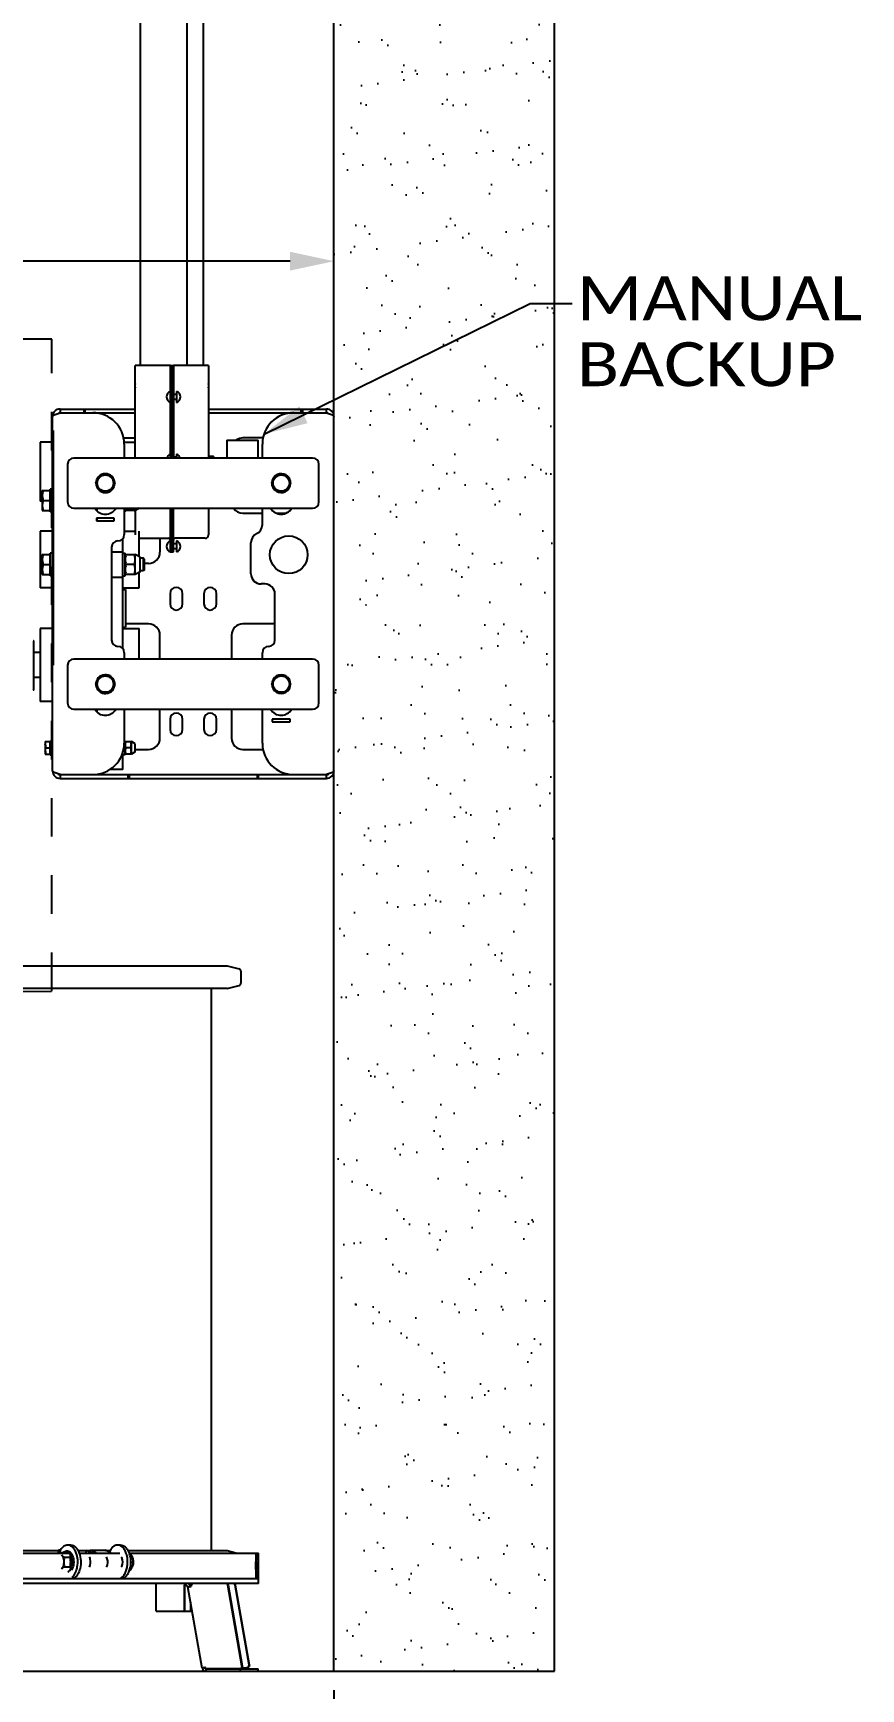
# Model space of a CAD drawing. Header units: millimetres. Extents: x 11802 to 19889, y -472 to 9054.
# Drawn here: x 15953 to 16612, y 6226 to 7544 of the extents above; entities that cross this region are included whole.
import ezdxf
from ezdxf.enums import TextEntityAlignment as Align

# ---------------------------------------------------------------- set-up
doc = ezdxf.new("R2010")
doc.units = ezdxf.units.MM
doc.header["$LTSCALE"] = 307.34
doc.header["$PDMODE"] = 3
doc.header["$PDSIZE"] = 8
doc.linetypes.add('DASHED', pattern=[0.2, 0.1, -0.1])
doc.layers.get('0').update_dxf_attribs({"linetype": 'CONTINUOUS'})
doc.layers.get('Defpoints').update_dxf_attribs({"linetype": 'CONTINUOUS'})
doc.styles.get("Standard").update_dxf_attribs({"font": 'calibri.ttf'})
doc.dimstyles.new('DIMSTYLE_2', dxfattribs={"dimtxt": 35, "dimasz": 35, "dimexe": 1.5, "dimexo": 1, "dimgap": 0.875, "dimtad": 1, "dimdec": 0, "dimdsep": 46, "dimtxsty": 'Standard', "dimblk": '_FILLED', "dimblk1": '_FILLED', "dimblk2": '_FILLED', "dimcen": 0.09, "dimazin": 2, "dimtp": 0.01, "dimtm": 0.01, "dimtfac": 1, "dimtdec": 0, "dimtofl": 0, "dimtmove": 0, "dimatfit": 3, "dimldrblk": '_FILLED', "dimfxl": 1, "dimtolj": 1, "dimarcsym": 0})
doc.dimstyles.get("Standard").update_dxf_attribs({"dimtxt": 35, "dimasz": 35, "dimexe": 1.5, "dimexo": 1, "dimtad": 1, "dimdsep": 46, "dimtxsty": 'Standard', "dimblk": '_FILLED', "dimblk1": '_FILLED', "dimblk2": '_FILLED', "dimcen": 0.09, "dimazin": 2, "dimtol": 1, "dimtp": 0.01, "dimtm": 0.01, "dimtfac": 1, "dimtofl": 0, "dimtmove": 0, "dimatfit": 3, "dimldrblk": '_FILLED', "dimfxl": 1, "dimtolj": 1, "dimarcsym": 0})

# ---------------------------------------------------------------- blocks, each defined once
blk = doc.blocks.new('_FILLED')
at = {"color": 0, "linetype": 'ByBlock'}
blk.add_solid([(0, 0), (-1, 0.214), (-1, -0.214)], dxfattribs=at)
blk = doc.blocks.new('*D787')
at = {"color": 0, "linetype": 'Continuous', "lineweight": -2}
for p, q in [((15472.4, 6239.9), (15472.4, 6132.8)), ((16192.1, 6224.9), (16192.1, 6132.8)), ((16157.1, 6134.3), (15507.4, 6134.3))]:
    blk.add_line(p, q, dxfattribs=at)
at = {"layer": 'Defpoints', "color": 0}
for p in [(15472.4, 6240.9), (16192.1, 6225.9), (15472.4, 6134.3)]:
    blk.add_point(p, dxfattribs=at)
at = {"color": 0, "linetype": 'ByBlock', "lineweight": -2, "xscale": 35, "yscale": 35, "zscale": 35, "rotation": 180}
blk.add_blockref('_FILLED', (15472.4, 6134.3), dxfattribs=at)
at = {"color": 0, "linetype": 'ByBlock', "lineweight": -2, "xscale": 35, "yscale": 35, "zscale": 35}
blk.add_blockref('_FILLED', (16192.1, 6134.3), dxfattribs=at)
at = {"color": 0, "insert": (15822.9, 6181.9), "char_height": 35, "attachment_point": 2, "line_spacing_factor": 0.9}
blk.add_mtext('\\A1;720', dxfattribs=at)
blk = doc.blocks.new('*D811')
at = {"color": 0, "lineweight": -2}
for p, q in [((15182.1, 7301.3), (15182.1, 7363.8)), ((15217.1, 7362.3), (15511.9, 7362.3)), ((16157.1, 7362.3), (15618.4, 7362.3)), ((16192.1, 7342.1), (16192.1, 7363.8))]:
    blk.add_line(p, q, dxfattribs=at)
at = {"layer": 'Defpoints', "color": 0}
for p in [(15182.1, 7362.3), (16192.1, 7341.1), (15182.1, 7300.3)]:
    blk.add_point(p, dxfattribs=at)
at = {"color": 0, "linetype": 'ByBlock', "lineweight": -2, "xscale": 35, "yscale": 35, "zscale": 35, "rotation": 180}
blk.add_blockref('_FILLED', (15182.1, 7362.3), dxfattribs=at)
at = {"color": 0, "linetype": 'ByBlock', "lineweight": -2, "xscale": 35, "yscale": 35, "zscale": 35}
blk.add_blockref('_FILLED', (16192.1, 7362.3), dxfattribs=at)
at = {"color": 0, "insert": (15565.2, 7362.3), "char_height": 35, "attachment_point": 5}
blk.add_mtext('\\A1;\\A1;1010', dxfattribs=at)

msp = doc.modelspace()

# ---------------------------------------------------------------- hatches: boundary and pattern name
at = {"linetype": 'Continuous'}
h = msp.add_hatch(dxfattribs=at)
h.set_pattern_fill('AR-SAND', color=0)
h.set_pattern_definition([(37.5, (4818.515, 5015.386), (-1.60003, 48.94132), [0, -38.608, 0, -43.18, 0, -41.275]), (7.5, (4818.515, 5015.386), (44.95233, 71.6825), [0, -20.828, 0, -34.798, 0, -13.335]), (327.5, (4787.273, 5015.386), (79.09924, 0.14372), [0, -12.7, 0, -45.72, 0, -59.69]), (317.5, (4787.27, 5015.386), (76.35565, 22.29293), [0, -6.35, 0, -29.972, 0, -34.29])])
edge = h.paths.add_edge_path()
edge.add_line((16192.0607, 6239.9217), (16367.74833, 6239.9217))
edge.add_line((16192.0607, 7690.4217), (16367.74833, 7690.4217))
edge.add_line((16192.0607, 6239.9217), (16192.0607, 7690.4217))
edge.add_line((16367.74833, 7690.4217), (16367.74833, 6239.9217))

# ---------------------------------------------------------------- linework, layer by layer
at = {"color": 0, "linetype": 'Continuous'}
for p, q in [((16192.0607, 6240.55233), (16192.0607, 8540.55233)), ((16367.74833, 6239.9217), (16367.74833, 8540.55233)), ((16192.0607, 6239.9217), (16192.0607, 8534.9217)), ((16038.02094, 7279.28122), (16038.02094, 7983.93928)), ((16075.02094, 7973.63052), (16075.02094, 7279.28122)), ((16088.02094, 7970.00853), (16088.02094, 7279.28122)), ((16035.1696, 7279.28088), (16033.82094, 7279.27868)), ((16033.82094, 7205.64241), (16033.82094, 7279.27868)), ((16060.32094, 7279.28122), (16035.1696, 7279.28088)), ((16061.82094, 7279.28262), (16060.32094, 7279.28122)), ((16061.82094, 7279.29135), (16064.22094, 7279.29135)), ((16061.82094, 7205.64241), (16061.82094, 7279.29135)), ((16063.02094, 7279.29135), (16063.02094, 7205.64241)), ((16064.22094, 7279.29135), (16064.22094, 7205.64241)), ((16065.72094, 7279.28122), (16064.22094, 7279.28262)), ((16091.02094, 7279.28077), (16065.72094, 7279.28122)), ((16092.22094, 7279.27868), (16091.02094, 7279.28077)), ((16092.22094, 7279.27868), (16092.22094, 7205.64241)), ((16066.82094, 7256.28733), (16064.22094, 7256.28733)), ((16066.82094, 7252.28733), (16064.22094, 7252.28733)), ((16066.82094, 7258.68733), (16066.82094, 7249.88733)), ((15968.0607, 6956.64241), (15968.0607, 7238.64241)), ((15974.0607, 7244.64241), (16033.82094, 7244.64241)), ((15974.0607, 7244.64241), (15974.0607, 7241.64241)), ((15974.0607, 7241.64241), (16033.82094, 7241.64241)), ((15993.0607, 7244.64241), (15993.0607, 7241.64241)), ((15994.12136, 7241.64241), (15994.12136, 7244.64241)), ((16092.22094, 7244.64241), (16186.0607, 7244.64241)), ((16092.22094, 7241.64241), (16186.0607, 7241.64241)), ((16166.00004, 7241.64241), (16166.00004, 7244.64241)), ((16167.0607, 7244.64241), (16167.0607, 7241.64241)), ((16186.0607, 7241.64241), (16186.0607, 7244.64241)), ((15968.72756, 7040.81525), (15968.72756, 7227.64241)), ((15968.0607, 7218.32159), (15958.0607, 7218.32159)), ((15958.0607, 7218.32159), (15958.0607, 7171.32159)), ((16024.54399, 7221.64241), (16033.82094, 7221.64241)), ((16024.895, 7218.32159), (16033.82094, 7218.32159)), ((16025.0607, 7216.64241), (16025.0607, 7205.64241)), ((16106.6607, 7219.82159), (16131.6607, 7219.82159)), ((16106.6607, 7219.82159), (16106.6607, 7205.64241)), ((16135.57739, 7221.64241), (16119.6207, 7221.64241)), ((16131.6607, 7205.64241), (16131.6607, 7219.82159)), ((16135.0607, 7205.64241), (16135.0607, 7216.64241)), ((15980.0607, 7200.64241), (15980.0607, 7170.64241)), ((16175.0607, 7205.64241), (15985.0607, 7205.64241)), ((16066.82094, 7206.28735), (16064.22094, 7206.28735)), ((16066.82094, 7208.68735), (16066.82094, 7205.64241)), ((16096.1607, 7206.77159), (16092.22094, 7206.77159)), ((16096.1607, 7205.64241), (16096.1607, 7206.77159)), ((16096.6607, 7206.27159), (16096.1607, 7206.77158)), ((16096.6607, 7205.64241), (16096.6607, 7206.27159)), ((16180.0607, 7170.64241), (16180.0607, 7200.64241)), ((16002.59876, 7186.45034), (16007.02942, 7192.50861)), ((16005.63004, 7179.58414), (16002.59876, 7186.45034)), ((16007.02942, 7192.50861), (16014.49136, 7191.70067)), ((16017.52264, 7184.83448), (16013.09198, 7178.77621)), ((16014.49136, 7191.70067), (16017.52264, 7184.83448)), ((16142.55515, 7185.64241), (16146.30792, 7192.14241)), ((16146.30792, 7179.14241), (16142.55515, 7185.64241)), ((16142.59876, 7186.45034), (16147.02942, 7192.50861)), ((16145.63004, 7179.58414), (16142.59876, 7186.45034)), ((16146.30792, 7192.14241), (16153.81348, 7192.14241)), ((16147.02942, 7192.50861), (16154.49136, 7191.70067)), ((16157.52264, 7184.83448), (16153.09198, 7178.77621)), ((16153.81348, 7192.14241), (16157.56626, 7185.64241)), ((16157.56626, 7185.64241), (16153.81348, 7179.14241)), ((16154.49136, 7191.70067), (16157.52264, 7184.83448)), ((15959.8607, 7171.32159), (15958.0607, 7171.32159)), ((15959.8607, 7179.86886), (15966.2607, 7179.86886)), ((15959.8607, 7179.86886), (15959.8607, 7163.77433)), ((15960.57523, 7171.86886), (15966.2607, 7171.86886)), ((15968.0607, 7180.86886), (15966.2607, 7180.86886)), ((15966.2607, 7162.77433), (15966.2607, 7180.86886)), ((16013.09198, 7178.77621), (16005.63004, 7179.58414)), ((16153.09198, 7178.77621), (16145.63004, 7179.58414)), ((16153.81348, 7179.14241), (16146.30792, 7179.14241)), ((15959.8607, 7163.86886), (15966.2607, 7163.86886)), ((15959.8607, 7163.77433), (15966.2607, 7163.77433)), ((15968.0607, 7162.86886), (15966.2607, 7162.86886)), ((15985.0607, 7165.64241), (16175.0607, 7165.64241)), ((16017.1607, 7157.64241), (16002.9607, 7157.64241)), ((16002.9607, 7157.64241), (16002.9607, 7155.54241)), ((16003.5607, 7163.39726), (16003.5607, 7165.64241)), ((16003.5607, 7155.54241), (16003.5607, 7157.64241)), ((16017.1607, 7155.54241), (16017.1607, 7157.64241)), ((16025.0607, 7165.64241), (16025.0607, 7144.64241)), ((16025.0607, 7162.86886), (16025.8607, 7162.86886)), ((16025.8607, 7162.77433), (16025.8607, 7165.64241)), ((16033.8607, 7163.86886), (16025.8607, 7163.86886)), ((16033.82094, 7163.77433), (16025.8607, 7163.77433)), ((16026.54418, 7163.86833), (16026.54681, 7163.86029)), ((16026.54632, 7163.86886), (16026.5488, 7163.86077)), ((16033.1726, 7163.86078), (16033.17508, 7163.86886)), ((16033.17459, 7163.86029), (16033.17723, 7163.86833)), ((16033.82094, 7163.86886), (16033.82094, 7144.43198)), ((16033.8607, 7163.86886), (16033.8607, 7165.64241)), ((16036.93258, 7165.64241), (16033.8607, 7163.86886)), ((16061.82094, 7130.832), (16061.82094, 7165.64241)), ((16063.02094, 7165.64241), (16063.02094, 7130.93198)), ((16064.22094, 7130.93198), (16064.22094, 7165.64241)), ((16092.22094, 7165.64241), (16092.22094, 7144.432)), ((16119.6207, 7161.64241), (16135.0607, 7161.64241)), ((16135.0607, 7152.64241), (16135.0607, 7165.64241)), ((16146.38325, 7161.64241), (16151.6207, 7161.64241)), ((15968.0607, 7147.3216), (15958.0607, 7147.3216)), ((15958.0607, 7147.3216), (15958.0607, 7102.3216)), ((16002.9607, 7155.54241), (16017.1607, 7155.54241)), ((16025.0607, 7147.3216), (16033.82094, 7147.3216)), ((16037.0607, 7127.03163), (16037.0607, 7147.3216)), ((15968.0607, 7129.87915), (15966.2607, 7129.87915)), ((15966.2607, 7111.87915), (15966.2607, 7129.87915)), ((16015.0607, 7134.64241), (16015.0607, 7060.64241)), ((16015.0607, 7130.97915), (16024.0607, 7130.97915)), ((16024.0607, 7053.62688), (16024.0607, 7141.65788)), ((16024.0607, 7129.87915), (16025.8607, 7129.87915)), ((16025.8607, 7111.87915), (16025.8607, 7129.87915)), ((16037.0607, 7141.73198), (16060.32094, 7141.73198)), ((16053.5007, 7141.73198), (16053.5007, 7130.64241)), ((16061.82094, 7130.93198), (16064.22094, 7130.93198)), ((16066.82094, 7137.232), (16064.22094, 7137.232)), ((16066.82094, 7133.232), (16064.22094, 7133.232)), ((16089.52094, 7141.73198), (16065.72094, 7141.73198)), ((16066.82094, 7139.632), (16066.82094, 7130.832)), ((16126.01112, 7113.38452), (16126.01112, 7138.2309)), ((15959.8607, 7128.87915), (15966.2607, 7128.87915)), ((15959.8607, 7128.87915), (15959.8607, 7112.87915)), ((15960.57523, 7120.87915), (15966.2607, 7120.87915)), ((16025.8607, 7128.87915), (16033.8607, 7128.87915)), ((16033.14617, 7120.87915), (16026.57523, 7120.87915)), ((16037.7607, 7126.62748), (16033.8607, 7128.87915)), ((16033.8607, 7112.87915), (16033.8607, 7128.87915)), ((16037.7607, 7115.01573), (16037.7607, 7126.62748)), ((16040.5107, 7125.87915), (16037.7607, 7125.87915)), ((16041.2607, 7125.12915), (16040.5107, 7125.87915)), ((16040.5107, 7115.76406), (16040.5107, 7125.87915)), ((16041.2607, 7116.51406), (16041.2607, 7125.12915)), ((16044.5007, 7121.64241), (16041.2607, 7121.64241)), ((15959.8607, 7112.87915), (15966.2607, 7112.87915)), ((15968.0607, 7111.87915), (15966.2607, 7111.87915)), ((16015.0607, 7110.77915), (16024.0607, 7110.77915)), ((16024.0607, 7111.87915), (16025.8607, 7111.87915)), ((16033.8607, 7112.87915), (16025.8607, 7112.87915)), ((16037.7607, 7115.13081), (16033.8607, 7112.87915)), ((16037.7607, 7115.01573), (16037.0607, 7114.61158)), ((16037.0607, 7102.3216), (16037.0607, 7114.72667)), ((16040.5107, 7115.87915), (16037.7607, 7115.87915)), ((16040.5107, 7115.76406), (16037.7607, 7115.76406)), ((16041.2607, 7116.62915), (16040.5107, 7115.87915)), ((16041.2607, 7116.51406), (16040.5107, 7115.76406)), ((16137.0607, 7105.38452), (16134.01112, 7105.38452)), ((15968.0607, 7102.3216), (15958.0607, 7102.3216)), ((16024.0607, 7102.3216), (16037.0607, 7102.3216)), ((16024.0607, 7100.94922), (16026.0607, 7100.94922)), ((16026.0607, 7100.94922), (16026.0607, 7070.94922)), ((16061.5607, 7097.64241), (16061.5607, 7089.64241)), ((16071.5607, 7089.64241), (16071.5607, 7097.64241)), ((16088.5607, 7097.64241), (16088.5607, 7089.64241)), ((16098.5607, 7089.64241), (16098.5607, 7097.64241)), ((16145.0607, 7060.64241), (16145.0607, 7097.38452)), ((15968.0607, 7069.82163), (15958.0607, 7069.82163)), ((15958.0607, 7069.82163), (15958.0607, 7011.82163)), ((16024.0607, 7070.94922), (16026.0607, 7070.94922)), ((16024.0607, 7069.82163), (16037.0607, 7069.82163)), ((16044.5007, 7073.64241), (16026.0607, 7073.64241)), ((16037.0607, 7045.64241), (16037.0607, 7069.82163)), ((16053.5007, 7045.64241), (16053.5007, 7064.64241)), ((16110.6207, 7064.64241), (16110.6207, 7045.64241)), ((16145.0607, 7073.64241), (16119.6207, 7073.64241)), ((15953.0607, 7021.36473), (15953.0607, 7059.602)), ((15958.0607, 7050.77189), (15953.0607, 7050.77189)), ((15980.0607, 7040.64241), (15980.0607, 7010.64241)), ((16175.0607, 7045.64241), (15985.0607, 7045.64241)), ((16025.0607, 7050.64241), (16025.0607, 7045.64241)), ((16135.0607, 7045.64241), (16135.0607, 7050.64241)), ((16180.0607, 7010.64241), (16180.0607, 7040.64241)), ((15958.0607, 7030.87189), (15953.0607, 7030.87189)), ((16002.55515, 7025.64241), (16006.30792, 7032.14241)), ((16006.30792, 7019.14241), (16002.55515, 7025.64241)), ((16006.30792, 7032.14241), (16013.81348, 7032.14241)), ((16013.81348, 7032.14241), (16017.56626, 7025.64241)), ((16017.56626, 7025.64241), (16013.81348, 7019.14241)), ((16142.55515, 7025.64241), (16146.30792, 7032.14241)), ((16146.30792, 7019.14241), (16142.55515, 7025.64241)), ((16146.30792, 7032.14241), (16153.81348, 7032.14241)), ((16153.81348, 7032.14241), (16157.56626, 7025.64241)), ((16157.56626, 7025.64241), (16153.81348, 7019.14241)), ((15968.0607, 7011.82163), (15958.0607, 7011.82163)), ((16013.81348, 7019.14241), (16006.30792, 7019.14241)), ((16153.81348, 7019.14241), (16146.30792, 7019.14241)), ((15985.0607, 7005.64241), (16175.0607, 7005.64241)), ((16003.5607, 7003.39726), (16003.5607, 7005.64241)), ((16025.0607, 7005.64241), (16025.0607, 6978.64241)), ((16053.5007, 6982.64241), (16053.5007, 7005.64241)), ((16110.6207, 7005.64241), (16110.6207, 6982.64241)), ((16135.0607, 6978.64241), (16135.0607, 7005.64241)), ((16061.5607, 6997.64241), (16061.5607, 6989.64241)), ((16071.5607, 6989.64241), (16071.5607, 6997.64241)), ((16088.5607, 6997.64241), (16088.5607, 6989.64241)), ((16098.5607, 6989.64241), (16098.5607, 6997.64241)), ((16157.1607, 6997.64241), (16142.9607, 6997.64241)), ((16142.9607, 6997.64241), (16142.9607, 6995.54241)), ((16142.9607, 6995.54241), (16157.1607, 6995.54241)), ((16157.1607, 6995.54241), (16157.1607, 6997.64241)), ((15962.2607, 6979.88418), (15966.2607, 6979.88418)), ((15962.2607, 6979.88418), (15962.2607, 6969.88418)), ((15962.70728, 6974.88418), (15966.2607, 6974.88418)), ((15966.2607, 6980.38418), (15968.0607, 6980.38418)), ((15966.2607, 6969.38418), (15966.2607, 6980.38418)), ((16024.0607, 6957.82163), (16024.0607, 6972.0515)), ((16025.8607, 6980.38418), (16025.0607, 6980.38418)), ((16025.8607, 6969.38418), (16025.8607, 6980.38418)), ((16025.8607, 6979.88418), (16030.7607, 6979.88418)), ((16030.31412, 6974.88418), (16026.30728, 6974.88418)), ((16033.8607, 6978.09439), (16030.7607, 6979.88418)), ((16030.7607, 6969.88418), (16030.7607, 6979.88418)), ((16033.8607, 6971.67396), (16033.8607, 6978.09439)), ((16033.8607, 6973.64241), (16044.5007, 6973.64241)), ((16119.6207, 6973.64241), (16135.57741, 6973.64241)), ((15962.2607, 6969.88418), (15966.2607, 6969.88418)), ((15966.2607, 6969.38418), (15968.0607, 6969.38418)), ((16022.64858, 6968.12146), (16024.0607, 6968.12146)), ((16025.8607, 6969.38418), (16024.0607, 6969.38418)), ((16030.7607, 6969.88418), (16025.8607, 6969.88418)), ((16033.8607, 6971.67396), (16030.7607, 6969.88418)), ((15974.0607, 6953.64241), (16186.0607, 6953.64241)), ((15974.0607, 6953.64241), (15974.0607, 6950.64241)), ((15974.0607, 6950.64241), (16186.0607, 6950.64241)), ((16024.0607, 6957.82163), (16013.88492, 6957.82163)), ((16028.0607, 6953.64241), (16028.0607, 6950.64241)), ((16029.12136, 6953.64241), (16029.12136, 6950.64241)), ((16131.00004, 6953.64241), (16131.00004, 6950.64241)), ((16132.0607, 6950.64241), (16132.0607, 6953.64241)), ((16186.0607, 6950.64241), (16186.0607, 6953.64241)), ((15915.90923, 6801.473), (16106.93496, 6801.473)), ((16106.93496, 6801.473), (16116.68393, 6799.01114)), ((16118.04322, 6797.26592), (16118.04322, 6787.57747)), ((16106.93496, 6783.3704), (15915.94886, 6783.3704)), ((16094.44322, 6783.4217), (16094.44322, 6335.9217)), ((16106.93496, 6783.3704), (16116.68393, 6785.83226)), ((15982.50254, 6340.4217), (15980.08677, 6340.4217)), ((16022.19404, 6340.4217), (16019.77828, 6340.4217)), ((15472.0857, 6333.9217), (15982.50254, 6333.9217)), ((15525.95147, 6335.973), (15972.76444, 6335.973)), ((15972.76444, 6336.426), (15972.41252, 6334.44769)), ((15973.19613, 6334.11504), (15972.41252, 6334.44769)), ((15973.19613, 6334.11504), (15972.41252, 6334.44769)), ((15974.47375, 6336.426), (15972.76444, 6336.426)), ((15972.76444, 6336.426), (15974.07557, 6335.76258)), ((15973.63057, 6334.42725), (15978.1683, 6334.42725)), ((15977.4846, 6330.67447), (15982.02233, 6330.67447)), ((15980.08677, 6335.4217), (15978.63731, 6335.4217)), ((15994.71391, 6335.9217), (15988.34718, 6335.9217)), ((15989.25955, 6333.9217), (16021.54785, 6333.9217)), ((15994.71391, 6335.973), (15994.4735, 6334.4217)), ((15994.4735, 6334.4217), (15995.6886, 6333.9217)), ((15994.71391, 6335.973), (15998.36397, 6335.973)), ((15999.69898, 6333.9217), (15994.71391, 6335.973)), ((15998.04812, 6334.65047), (15998.36397, 6336.426)), ((15998.04812, 6334.65047), (15999.75987, 6333.9217)), ((15998.36397, 6336.426), (16010.07239, 6336.426)), ((16002.52871, 6334.31868), (15998.36397, 6336.426)), ((16013.30602, 6334.78981), (16010.07239, 6336.426)), ((16010.07239, 6335.973), (16013.27381, 6335.973)), ((16014.20492, 6334.31868), (16013.28187, 6334.78981)), ((16028.05423, 6335.973), (16106.93496, 6335.973)), ((16028.95454, 6333.9217), (16130.04945, 6333.9217)), ((16030.01389, 6333.29563), (16029.22932, 6333.29563)), ((16030.0972, 6326.66956), (16032.10955, 6326.66956)), ((16106.93496, 6335.973), (16115.05812, 6333.9217)), ((16130.04945, 6328.02048), (16130.04945, 6333.9217)), ((16130.06053, 6333.9217), (16132.0857, 6333.9217)), ((16130.06053, 6333.9217), (16130.06053, 6328.0217)), ((16132.0857, 6309.9217), (16132.0857, 6333.9217)), ((15472.0857, 6313.9217), (16132.0857, 6313.9217)), ((15977.4846, 6323.16892), (15982.02233, 6323.16892)), ((16029.11871, 6320.29563), (16029.75495, 6320.29563)), ((16130.04945, 6313.9217), (16130.04945, 6319.82292)), ((16130.06053, 6319.8217), (16130.06053, 6313.9217)), ((16132.0857, 6309.9217), (15472.0857, 6309.9217)), ((16050.53297, 6287.9217), (16050.53297, 6306.9217)), ((16072.90836, 6306.9217), (16072.90836, 6287.9217)), ((16073.1296, 6306.9217), (16073.1296, 6287.9217)), ((16073.24021, 6309.9217), (16073.24021, 6307.9217)), ((16074.89609, 6307.9217), (16073.24021, 6307.9217)), ((16073.90223, 6309.9217), (16073.90223, 6307.9217)), ((16087.19357, 6242.40385), (16075.85618, 6307.09845)), ((16079.76575, 6309.9217), (16078.36883, 6308.24663)), ((16078.36883, 6308.24663), (16078.4793, 6307.61629)), ((16118.83861, 6244.31823), (16107.57995, 6308.56354)), ((16107.80119, 6308.56354), (16119.05985, 6244.31823)), ((16124.46375, 6245.0426), (16113.33203, 6308.56354)), ((16113.55327, 6308.56354), (16124.68499, 6245.0426)), ((16050.53297, 6287.9217), (16078.21798, 6287.9217)), ((16077.99674, 6287.9217), (16077.99674, 6294.88374)), ((16078.21798, 6287.9217), (16078.21798, 6293.62131)), ((15472.39476, 6239.9217), (16367.74833, 6239.9217)), ((16087.19359, 6242.40379), (16087.21225, 6242.40075)), ((16089.16978, 6242.74805), (16087.21225, 6242.40075)), ((16089.16978, 6242.74805), (16089.16356, 6242.74905)), ((16089.73999, 6242.86787), (16089.82022, 6242.88257)), ((16089.81669, 6242.9217), (16089.98331, 6241.97094)), ((16116.88108, 6241.97094), (16089.98331, 6241.97094)), ((16090.04346, 6241.9217), (16131.77665, 6241.9217)), ((16090.04346, 6241.9217), (16090.04346, 6239.9217)), ((16117.35197, 6241.9217), (16117.35197, 6239.9217)), ((16118.63109, 6242.6953), (16122.50622, 6242.6953)), ((16131.77665, 6239.9217), (16131.77665, 6241.9217))]:
    msp.add_line(p, q, dxfattribs=at)
at = {"color": 0, "linetype": 'DASHED'}
for p, q in [((15967.35698, 7300.30759), (15182.5607, 7300.30759)), ((15967.35698, 6781.33618), (15967.35698, 7300.30759)), ((15198.88989, 6772.3155), (15967.35698, 6781.33618))]:
    msp.add_line(p, q, dxfattribs=at)
at = {"color": 0, "linetype": 'Continuous'}
msp.add_lwpolyline([(16032.14168, 6326.9217), (16032.13157, 6326.83708), (16032.12088, 6326.75301), (16032.10955, 6326.66956)], dxfattribs=at)
for centre, radius in [((16010.0607, 7185.64241), 6.5), ((16150.0607, 7185.64241), 6.5), ((16156.0607, 7128.64241), 15), ((16010.0607, 7025.64241), 6.5), ((16150.0607, 7025.64241), 6.5)]:
    msp.add_circle(centre, radius, dxfattribs=at)
for centre, radius, start, end in [((16038.24761, 7263.25541), 4.72667, 159.78781779, 200.21218221), ((16038.24761, 7263.20848), 4.72667, 179.71471271, 200.21218221), ((16087.79427, 7263.25541), 4.72667, 339.78781779, 20.21218221), ((16087.79427, 7263.20848), 4.72667, 339.78781779, 0.28528729), ((16063.54761, 7254.28733), 4.72667, 111.42624605, 248.57375395), ((16065.09427, 7254.28733), 4.72667, 291.42624605, 68.57375395), ((15974.0607, 7238.64241), 6, 90, 180), ((15974.0607, 7238.64241), 3, 90, 122.10455518), ((16000.0607, 7216.64241), 25, 0, 90), ((16160.0607, 7216.64241), 25, 90, 180), ((16186.0607, 7238.64241), 6, 0, 90), ((16186.0607, 7238.64241), 3, 57.8977547, 89.96704106), ((16119.6207, 7212.64241), 9, 90, 126.44915597), ((15985.0607, 7200.64241), 5, 90, 180), ((16063.54761, 7204.28735), 4.72667, 111.42624605, 163.31501127), ((16065.09427, 7204.28735), 4.72667, 16.68498873, 68.57375395), ((16175.0607, 7200.64241), 5, 0, 90), ((16010.0607, 7185.64241), 7.5, 113.9478865, 293.71876451), ((16010.0607, 7185.64241), 7.5, 293.9478865, 113.71876451), ((16150.0607, 7185.64241), 7.5, 113.94040181, 239.81394986), ((16150.0607, 7185.64241), 7.5, 59.99571452, 113.7250065), ((16150.0607, 7185.64241), 7.5, 293.94040181, 59.81394986), ((15985.0607, 7170.64241), 5, 180, 270), ((16150.0607, 7185.64241), 7.5, 239.99571452, 293.7250065), ((16175.0607, 7170.64241), 5, 270, 0), ((15978.20303, 7169.65043), 18.58139, 198.155652, 198.43546066), ((16010.0607, 7170.89241), 10, 211.90431975, 328.19743226), ((16044.19399, 7169.64742), 18.57186, 198.15614134, 198.43545536), ((16015.52733, 7169.64745), 18.57195, 341.5645446, 341.84385959), ((16119.6207, 7170.64241), 9, 214.00770893, 270), ((16150.0607, 7170.89241), 10, 211.90431975, 328.19743226), ((16151.6207, 7170.64241), 9, 270, 295.7540947), ((16020.0607, 7144.64241), 5, 270, 0), ((16089.52094, 7144.43198), 2.7, 270, 0), ((16134.01112, 7138.2309), 8, 115.74721065, 180), ((16127.0607, 7152.64241), 8, 295.74721065, 0), ((16020.0607, 7134.64241), 5, 90, 180), ((16044.5007, 7130.64241), 9, 270, 0), ((16063.54761, 7135.232), 4.72667, 111.42624605, 248.57375395), ((16060.32094, 7140.23198), 1.5, 0, 90), ((16065.72094, 7140.23198), 1.5, 90, 180), ((16065.09427, 7135.232), 4.72667, 291.42624605, 68.57375395), ((16134.01112, 7113.38452), 8, 180, 270), ((16137.0607, 7097.38452), 8, 0, 90), ((16066.5607, 7097.64241), 5, 0, 180), ((16093.5607, 7097.64241), 5, 0, 180), ((16066.5607, 7089.64241), 5, 180, 0), ((16093.5607, 7089.64241), 5, 180, 0), ((16044.5007, 7064.64241), 9, 0, 90), ((16119.6207, 7064.64241), 9, 90, 180), ((16020.0607, 7060.64241), 5, 180, 270), ((16020.0607, 7050.64241), 5, 0, 90), ((16140.0607, 7050.64241), 5, 90, 180), ((16140.0607, 7060.64241), 5, 270, 0), ((15985.0607, 7040.64241), 5, 90, 180), ((16175.0607, 7040.64241), 5, 0, 90), ((16010.0607, 7025.64241), 7.5, 59.99571306, 239.81447242), ((16010.0607, 7025.64241), 7.5, 239.99571306, 59.81447242), ((16150.0607, 7025.64241), 7.5, 120.19038106, 239.81389657), ((16150.0607, 7025.64241), 7.5, 60.22012044, 119.77704572), ((16150.0607, 7025.64241), 7.5, 300.19038106, 59.81389657), ((16150.0607, 7025.64241), 7.5, 240.22012044, 299.77704572), ((15985.0607, 7010.64241), 5, 180, 270), ((16010.0607, 7010.89241), 10, 211.90431975, 328.19743226), ((16066.5607, 6997.64241), 5, 0, 180), ((16093.5607, 6997.64241), 5, 0, 180), ((16150.0607, 7010.89241), 10, 211.90431975, 328.19743226), ((16175.0607, 7010.64241), 5, 270, 0), ((16066.5607, 6989.64241), 5, 180, 0), ((16093.5607, 6989.64241), 5, 180, 0), ((16000.0607, 6978.64241), 25, 270, 0), ((16032.4183, 6977.38295), 6.5576, 175.71743077, 179.98932118), ((16032.41842, 6972.3854), 6.55772, 180.01070881, 184.28675686), ((16044.5007, 6982.64241), 9, 270, 0), ((16119.6207, 6982.64241), 9, 180, 270), ((16160.0607, 6978.64241), 25, 180, 270), ((15974.0607, 6956.64241), 6, 180, 270), ((15974.0607, 6956.64241), 3, 237.8977547, 269.96704106), ((16186.0607, 6956.64241), 6, 270, 0), ((16186.0607, 6956.64241), 3, 270, 302.10455518), ((16116.24322, 6797.26592), 1.8, 0, 75.8276623), ((16116.24322, 6787.57747), 1.8, 284.1723377, 0), ((15988.297, 6312.50207), 26.37836, 123.77977719, 125.69410868), ((15980.5124, 6338.29226), 7.89289, 209.31964754, 213.59402773), ((15963.50188, 6312.50207), 26.37835, 54.30589237, 56.22022091), ((15975.0567, 6326.76044), 7.98997, 29.33191115, 31.37368711), ((15978.03635, 6329.70504), 6.47166, 35.07286736, 40.68691882), ((15972.81276, 6327.68328), 10.76982, 18.90327148, 19.82720385), ((15969.44159, 6326.9217), 14.23576, 354.04751947, 5.95247341), ((15970.78525, 6326.9217), 14.34125, 356.23579278, 3.76425719), ((16010.70272, 6327.44214), 19.44948, 11.19875704, 17.0060943), ((16022.0067, 6326.45281), 10.49797, 28.53164513, 29.74403638), ((15975.04439, 6327.08987), 8.00409, 328.64106613, 330.66808174), ((15972.81241, 6326.16024), 10.7702, 340.17617098, 341.09670262), ((16012.37719, 6324.96226), 15.10881, 335.09276195, 336.57021193), ((16011.28445, 6325.42589), 16.29581, 336.60219676, 340.44826618), ((16010.35141, 6325.76843), 17.28968, 340.41334152, 340.81449567), ((16015.34964, 6324.70529), 14.49561, 331.50925171, 336.61235629), ((16013.27926, 6325.59913), 16.7507, 336.61725986, 342.3259215), ((16012.11936, 6325.98937), 17.97433, 342.26320954, 342.92668299), ((16010.66081, 6326.41258), 19.49287, 342.99624213, 349.01124421), ((16022.58004, 6327.17704), 9.89187, 327.9693593, 331.41415337), ((16090.14959, 6242.91558), 0.99388, 249.80638208, 260.01538626), ((16090.15016, 6242.9178), 0.99617, 260.0055794, 263.9622431), ((16095.45944, 6242.91738), 0.99568, 253.69028421, 269.92609883), ((16117.10179, 6243.94447), 1.97354, 270.01527171, 276.99006511), ((16122.4782, 6244.69499), 2.01575, 0.00887137, 9.93006803), ((16122.69943, 6244.69499), 2.01575, 0.00887137, 9.93006803)]:
    msp.add_arc(centre, radius, start, end, dxfattribs=at)
for points, knots in [([(15968.0607, 7238.64241), (15968.0607, 7238.87545), (15968.44295, 7239.43071), (15969.95666, 7240.27876), (15971.40213, 7240.77772), (15972.48728, 7241.13565)], [0, 0, 0, 0, 0.1335362691, 0.3452528498, 1, 1, 1, 1]), ([(16187.63412, 7241.13565), (16188.71928, 7240.77772), (16190.16474, 7240.27876), (16191.67846, 7239.43071), (16192.0607, 7238.87545), (16192.0607, 7238.64241)], [0, 0, 0, 0, 0.6547471505, 0.866463731, 1, 1, 1, 1]), ([(15960.57523, 7179.86886), (15960.4671, 7179.54447), (15960.07223, 7178.24651), (15959.8607, 7176.8844), (15959.8607, 7175.86886)], [0, 0, 0, 0, 0.2518922862, 1, 1, 1, 1]), ([(15959.8607, 7175.86886), (15959.8607, 7174.85332), (15960.07222, 7173.4912), (15960.4671, 7172.19325), (15960.57523, 7171.86886)], [0, 0, 0, 0, 0.7481077652, 1, 1, 1, 1]), ([(15960.57523, 7171.86886), (15960.4671, 7171.54447), (15960.07223, 7170.24651), (15959.8607, 7168.8844), (15959.8607, 7167.86886)], [0, 0, 0, 0, 0.2518922862, 1, 1, 1, 1]), ([(15959.8607, 7167.86886), (15959.8607, 7166.85332), (15960.07222, 7165.4912), (15960.4671, 7164.19325), (15960.57523, 7163.86886)], [0, 0, 0, 0, 0.7481077652, 1, 1, 1, 1]), ([(16026.09346, 7165.64183), (16026.1852, 7165.19211), (16026.34007, 7164.5981), (16026.52665, 7164.01461), (16026.57523, 7163.86886)], [0, 0, 0, 0, 0.7492181028, 1, 1, 1, 1]), ([(16033.14617, 7163.86886), (16033.19475, 7164.01461), (16033.38133, 7164.5981), (16033.5362, 7165.19211), (16033.62795, 7165.64183)], [0, 0, 0, 0, 0.2507818978, 1, 1, 1, 1]), ([(15960.57523, 7128.87915), (15960.4671, 7128.55476), (15960.07223, 7127.2568), (15959.8607, 7125.89469), (15959.8607, 7124.87915)], [0, 0, 0, 0, 0.2518922862, 1, 1, 1, 1]), ([(15959.8607, 7124.87915), (15959.8607, 7123.86361), (15960.07222, 7122.50149), (15960.4671, 7121.20354), (15960.57523, 7120.87915)], [0, 0, 0, 0, 0.7481077652, 1, 1, 1, 1]), ([(15960.57523, 7120.87915), (15960.4671, 7120.55476), (15960.07223, 7119.2568), (15959.8607, 7117.89469), (15959.8607, 7116.87915)], [0, 0, 0, 0, 0.2518922862, 1, 1, 1, 1]), ([(15959.8607, 7116.87915), (15959.8607, 7115.86361), (15960.07222, 7114.50149), (15960.4671, 7113.20354), (15960.57523, 7112.87915)], [0, 0, 0, 0, 0.7481077652, 1, 1, 1, 1]), ([(16026.57523, 7128.87915), (16026.35956, 7128.23213), (16025.99838, 7126.91748), (16025.8607, 7125.55608), (16025.8607, 7124.87915)], [0, 0, 0, 0, 0.5018723348, 1, 1, 1, 1]), ([(16025.8607, 7124.87915), (16025.8607, 7124.20222), (16025.99838, 7122.84082), (16026.35956, 7121.52617), (16026.57523, 7120.87915)], [0, 0, 0, 0, 0.4981277404, 1, 1, 1, 1]), ([(16026.57523, 7120.87915), (16026.35956, 7120.23213), (16025.99838, 7118.91748), (16025.8607, 7117.55608), (16025.8607, 7116.87915)], [0, 0, 0, 0, 0.5018723348, 1, 1, 1, 1]), ([(16025.8607, 7116.87915), (16025.8607, 7116.20222), (16025.99838, 7114.84082), (16026.35956, 7113.52617), (16026.57523, 7112.87915)], [0, 0, 0, 0, 0.4981277404, 1, 1, 1, 1]), ([(16033.8607, 7124.87915), (16033.8607, 7125.55608), (16033.72302, 7126.91748), (16033.36184, 7128.23213), (16033.14617, 7128.87915)], [0, 0, 0, 0, 0.4981277385, 1, 1, 1, 1]), ([(16033.14617, 7120.87915), (16033.36184, 7121.52617), (16033.72302, 7122.84082), (16033.8607, 7124.20222), (16033.8607, 7124.87915)], [0, 0, 0, 0, 0.5018723327, 1, 1, 1, 1]), ([(16033.8607, 7116.87915), (16033.8607, 7117.55608), (16033.72302, 7118.91748), (16033.36184, 7120.23213), (16033.14617, 7120.87915)], [0, 0, 0, 0, 0.4981277385, 1, 1, 1, 1]), ([(16033.14617, 7112.87915), (16033.36184, 7113.52617), (16033.72302, 7114.84082), (16033.8607, 7116.20222), (16033.8607, 7116.87915)], [0, 0, 0, 0, 0.5018723327, 1, 1, 1, 1]), ([(15953.0607, 7059.602), (15953.0607, 7059.75852), (15952.93968, 7060.04767), (15952.68707, 7060.21886), (15952.5607, 7060.24976)], [0, 0, 0, 0, 0.5461086981, 1, 1, 1, 1]), ([(15952.5607, 7020.89525), (15952.67533, 7020.88699), (15952.94336, 7020.96354), (15953.0607, 7021.22974), (15953.0607, 7021.36473)], [0, 0, 0, 0, 0.4598490505, 1, 1, 1, 1]), ([(15962.2607, 6977.38418), (15962.2607, 6978.0189), (15962.39282, 6978.87024), (15962.6397, 6979.68144), (15962.70728, 6979.88418)], [0, 0, 0, 0, 0.7481165667, 1, 1, 1, 1]), ([(15962.2607, 6977.38418), (15962.2607, 6976.74947), (15962.3929, 6975.89814), (15962.6397, 6975.08692), (15962.70728, 6974.88418)], [0, 0, 0, 0, 0.7481077653, 1, 1, 1, 1]), ([(15962.2607, 6972.38418), (15962.2607, 6973.0189), (15962.39282, 6973.87024), (15962.6397, 6974.68144), (15962.70728, 6974.88418)], [0, 0, 0, 0, 0.7481165667, 1, 1, 1, 1]), ([(15962.2607, 6972.38418), (15962.2607, 6971.74947), (15962.3929, 6970.89814), (15962.6397, 6970.08692), (15962.70728, 6969.88418)], [0, 0, 0, 0, 0.7481077652, 1, 1, 1, 1]), ([(16025.8607, 6977.38418), (16025.8607, 6976.9611), (16025.94675, 6976.11022), (16026.17249, 6975.28856), (16026.30728, 6974.88418)], [0, 0, 0, 0, 0.4981277404, 1, 1, 1, 1]), ([(16026.30728, 6974.88418), (16026.17249, 6974.47979), (16025.94675, 6973.65813), (16025.8607, 6972.80726), (16025.8607, 6972.38418)], [0, 0, 0, 0, 0.5018723348, 1, 1, 1, 1]), ([(16026.30728, 6979.88418), (16026.25269, 6979.72039), (16026.0499, 6979.06483), (16025.9173, 6978.38501), (16025.87901, 6977.87265)], [0, 0, 0, 0, 0.2515061398, 1, 1, 1, 1]), ([(16025.87905, 6971.89522), (16025.8918, 6971.7247), (16025.96938, 6971.04204), (16026.14428, 6970.37319), (16026.30728, 6969.88418)], [0, 0, 0, 0, 0.2490974376, 1, 1, 1, 1]), ([(16030.7607, 6977.38418), (16030.7607, 6977.80726), (16030.67465, 6978.65813), (16030.44892, 6979.47979), (16030.31412, 6979.88418)], [0, 0, 0, 0, 0.4981277385, 1, 1, 1, 1]), ([(16030.31412, 6974.88418), (16030.44892, 6975.28856), (16030.67465, 6976.11022), (16030.7607, 6976.9611), (16030.7607, 6977.38418)], [0, 0, 0, 0, 0.5018723327, 1, 1, 1, 1]), ([(16030.7607, 6972.38418), (16030.7607, 6972.80726), (16030.67465, 6973.65813), (16030.44892, 6974.47979), (16030.31412, 6974.88418)], [0, 0, 0, 0, 0.4981277385, 1, 1, 1, 1]), ([(16030.31412, 6969.88418), (16030.44892, 6970.28856), (16030.67465, 6971.11022), (16030.7607, 6971.9611), (16030.7607, 6972.38418)], [0, 0, 0, 0, 0.5018723327, 1, 1, 1, 1]), ([(15972.48728, 6954.14917), (15971.40213, 6954.5071), (15969.95666, 6955.00606), (15968.44295, 6955.85411), (15968.0607, 6956.40936), (15968.0607, 6956.64241)], [0, 0, 0, 0, 0.6547471505, 0.866463731, 1, 1, 1, 1]), ([(16192.0607, 6956.64241), (16192.0607, 6956.40936), (16191.67846, 6955.85411), (16190.16474, 6955.00606), (16188.71928, 6954.5071), (16187.63412, 6954.14917)], [0, 0, 0, 0, 0.1335362691, 0.3452528498, 1, 1, 1, 1]), ([(15980.08482, 6340.42139), (15979.01088, 6340.42076), (15976.62803, 6339.52099), (15975.10254, 6337.60312), (15974.43793, 6336.48665)], [0, 0, 0, 0, 0.452517465, 1, 1, 1, 1]), ([(15983.57257, 6339.07438), (15983.30994, 6339.28865), (15982.28491, 6340.01956), (15981.00572, 6340.42193), (15980.08482, 6340.42139)], [0, 0, 0, 0, 0.2690332726, 1, 1, 1, 1]), ([(15982.50304, 6340.4217), (15983.92581, 6340.42162), (15987.14517, 6338.73491), (15988.69103, 6335.72363), (15989.32301, 6333.98741)], [0, 0, 0, 0, 0.4350415775, 1, 1, 1, 1]), ([(16019.77828, 6340.4217), (16018.46238, 6340.42172), (16015.49409, 6339.00354), (16013.92957, 6336.3318), (16013.27381, 6334.78981)], [0, 0, 0, 0, 0.4398750625, 1, 1, 1, 1]), ([(16024.45399, 6337.87907), (16024.13061, 6338.27157), (16022.89475, 6339.57733), (16021.07511, 6340.42168), (16019.77828, 6340.4217)], [0, 0, 0, 0, 0.28168901, 1, 1, 1, 1]), ([(16022.19257, 6340.42139), (16023.48579, 6340.42196), (16026.40073, 6339.05873), (16027.9664, 6336.45861), (16028.62573, 6334.95757)], [0, 0, 0, 0, 0.4409692074, 1, 1, 1, 1]), ([(15975.08843, 6332.55041), (15975.40011, 6332.24692), (15976.60783, 6330.60911), (15977.01865, 6328.49887), (15977.01367, 6326.9217)], [0, 0, 0, 0, 0.2161960535, 1, 1, 1, 1]), ([(15977.01367, 6326.9217), (15977.01545, 6326.35975), (15976.85986, 6324.37328), (15976.12409, 6322.30145), (15975.08843, 6321.29299)], [0, 0, 0, 0, 0.2799252393, 1, 1, 1, 1]), ([(15975.08985, 6332.55086), (15975.25834, 6332.38679), (15976.0104, 6331.70413), (15976.83686, 6331.10865), (15977.4846, 6330.67447)], [0, 0, 0, 0, 0.2317106923, 1, 1, 1, 1]), ([(15981.32393, 6335.16102), (15981.28751, 6335.17654), (15981.21443, 6335.20623), (15981.14037, 6335.23339), (15981.10328, 6335.24626)], [0, 0, 0, 0, 0.5020878675, 1, 1, 1, 1]), ([(15982.94415, 6331.33624), (15982.84975, 6331.59804), (15982.46214, 6332.5541), (15981.91667, 6333.45614), (15981.41244, 6334.01702)], [0, 0, 0, 0, 0.2695350255, 1, 1, 1, 1]), ([(15981.87846, 6330.92016), (15981.83783, 6330.98677), (15981.7535, 6331.12052), (15981.6651, 6331.25161), (15981.6193, 6331.3173)], [0, 0, 0, 0, 0.4935104333, 1, 1, 1, 1]), ([(15986.90859, 6333.98377), (15986.71506, 6334.5152), (15985.925, 6336.39168), (15984.7159, 6338.14157), (15983.57257, 6339.07438)], [0, 0, 0, 0, 0.2770863844, 1, 1, 1, 1]), ([(15983.57273, 6314.76915), (15985.98836, 6316.74009), (15988.6408, 6323.64983), (15988.15066, 6330.57303), (15986.90859, 6333.98377)], [0, 0, 0, 0, 0.4620462618, 1, 1, 1, 1]), ([(15989.32301, 6333.98741), (15990.01743, 6332.07967), (15990.7429, 6327.92339), (15990.18587, 6320.74663), (15987.39509, 6315.04434), (15984.40927, 6313.81046)], [0, 0, 0, 0, 0.276537653, 0.5599355224, 1, 1, 1, 1]), ([(15997.22309, 6330.97632), (15997.50941, 6330.37185), (15998.33204, 6327.74278), (15998.11263, 6324.74512), (15997.22313, 6322.86715)], [0, 0, 0, 0, 0.2434990203, 1, 1, 1, 1]), ([(16011.1142, 6322.86708), (16011.40052, 6323.47154), (16012.22315, 6326.10061), (16012.00374, 6329.09828), (16011.11424, 6330.97624)], [0, 0, 0, 0, 0.2434990203, 1, 1, 1, 1]), ([(16014.20492, 6334.31868), (16014.2668, 6334.28738), (16014.38936, 6334.21582), (16014.50339, 6334.13144), (16014.55928, 6334.08568)], [0, 0, 0, 0, 0.4898036721, 1, 1, 1, 1]), ([(16014.55928, 6334.08568), (16014.58836, 6334.06188), (16014.64592, 6334.01224), (16014.70102, 6333.95988), (16014.72825, 6333.9328)], [0, 0, 0, 0, 0.4945371404, 1, 1, 1, 1]), ([(16022.79035, 6330.97647), (16022.82706, 6330.89898), (16022.89831, 6330.74123), (16022.96403, 6330.58109), (16022.99582, 6330.49978)], [0, 0, 0, 0, 0.4954830119, 1, 1, 1, 1]), ([(16026.68082, 6320.08656), (16027.05442, 6321.16025), (16028.1443, 6325.6584), (16027.81728, 6330.52739), (16026.66086, 6333.81387)], [0, 0, 0, 0, 0.2460237113, 1, 1, 1, 1]), ([(16032.49701, 6326.9217), (16032.49701, 6327.27186), (16032.4234, 6328.59288), (16032.07372, 6329.9172), (16031.60811, 6330.7731)], [0, 0, 0, 0, 0.2643702761, 1, 1, 1, 1]), ([(16031.60811, 6323.07028), (16031.75494, 6323.34019), (16032.29341, 6324.55514), (16032.49701, 6325.90374), (16032.49701, 6326.9217)], [0, 0, 0, 0, 0.2318581414, 1, 1, 1, 1]), ([(16130.04945, 6328.02048), (16129.92503, 6327.99311), (16129.83994, 6327.43765), (16129.6835, 6326.68875), (16129.60743, 6325.37981), (16129.5678, 6323.92169), (16129.60743, 6322.46357), (16129.6835, 6321.15464), (16129.83994, 6320.40574), (16129.92503, 6319.85029), (16130.04945, 6319.82292)], [0, 0, 0, 0, 0.0459576586, 0.1551187664, 0.314058204, 0.5000011463, 0.6859433953, 0.8448821347, 0.9540424553, 1, 1, 1, 1]), ([(16130.06053, 6319.8217), (16130.17897, 6319.8217), (16130.27462, 6320.40731), (16130.40095, 6321.11167), (16130.46891, 6322.44972), (16130.49947, 6323.92162), (16130.46892, 6325.39354), (16130.40096, 6326.73164), (16130.27462, 6327.43604), (16130.17897, 6328.0217), (16130.06053, 6328.0217)], [0, 0, 0, 0, 0.0427349756, 0.1509133422, 0.3112476523, 0.4999898138, 0.6887329928, 0.8490749258, 0.957263576, 1, 1, 1, 1]), ([(15977.4846, 6323.16892), (15976.83686, 6322.73475), (15976.0104, 6322.13927), (15975.25834, 6321.4566), (15975.08985, 6321.29253)], [0, 0, 0, 0, 0.7682892984, 1, 1, 1, 1]), ([(15980.36056, 6318.93401), (15980.63896, 6319.10461), (15981.81007, 6320.03976), (15982.55097, 6321.41656), (15982.94436, 6322.50775)], [0, 0, 0, 0, 0.2196557256, 1, 1, 1, 1]), ([(16021.70252, 6313.81772), (16021.95411, 6313.9227), (16023.00069, 6314.45383), (16023.88352, 6315.27186), (16024.45421, 6315.96459)], [0, 0, 0, 0, 0.2329721123, 1, 1, 1, 1]), ([(16022.99582, 6323.34362), (16022.96403, 6323.2623), (16022.89831, 6323.10217), (16022.82706, 6322.94442), (16022.79035, 6322.86693)], [0, 0, 0, 0, 0.5045169881, 1, 1, 1, 1]), ([(16028.08974, 6317.79064), (16027.83049, 6317.31426), (16026.82039, 6315.69088), (16025.31251, 6314.29278), (16024.03217, 6313.78275)], [0, 0, 0, 0, 0.2823972981, 1, 1, 1, 1]), ([(16050.53297, 6306.9217), (16050.53297, 6307.3045), (16050.54723, 6308.01197), (16050.60368, 6308.84636), (16050.67069, 6309.38425), (16050.72844, 6309.66534), (16050.77406, 6309.83071), (16050.83593, 6309.9217), (16050.86482, 6309.9217)], [0, 0, 0, 0, 0.3762582771, 0.6959706735, 0.8193068676, 0.9120531116, 0.9715985513, 1, 1, 1, 1]), ([(16072.92763, 6307.92901), (16072.92441, 6307.84724), (16072.91299, 6307.51158), (16072.90836, 6307.1757), (16072.90836, 6306.9217)], [0, 0, 0, 0, 0.2436858247, 1, 1, 1, 1]), ([(16073.24021, 6309.9217), (16073.21961, 6309.9217), (16073.17128, 6309.87151), (16073.10531, 6309.69029), (16073.02954, 6309.29821), (16072.96606, 6308.68199), (16072.93825, 6308.19828), (16072.92763, 6307.92901)], [0, 0, 0, 0, 0.0302147599, 0.0869945394, 0.291286051, 0.6048598456, 1, 1, 1, 1]), ([(16073.1296, 6306.9217), (16073.1296, 6307.04931), (16073.13497, 6307.28021), (16073.15372, 6307.60715), (16073.18652, 6307.77924), (16073.21118, 6307.9217), (16073.24021, 6307.9217)], [0, 0, 0, 0, 0.377202992, 0.6976465521, 0.9141619913, 1, 1, 1, 1]), ([(16077.82214, 6307.49803), (16077.6933, 6308.15975), (16076.95576, 6309.43158), (16075.56761, 6309.9217), (16074.89609, 6309.9217)], [0, 0, 0, 0, 0.5009736056, 1, 1, 1, 1]), ([(16074.89609, 6307.9217), (16075.12287, 6307.9217), (16075.59203, 6307.75365), (16075.83556, 6307.31959), (16075.87485, 6307.09535)], [0, 0, 0, 0, 0.499025065, 1, 1, 1, 1]), ([(16075.85627, 6307.0984), (16075.85607, 6307.09927), (16075.85859, 6307.10176), (16075.8609, 6307.1028), (16075.86265, 6307.10363)], [0, 0, 0, 0, 0.3154696702, 1, 1, 1, 1]), ([(16075.86265, 6307.10363), (16075.88726, 6307.11535), (16075.96989, 6307.13363), (16076.23808, 6307.19855), (16076.75881, 6307.29869), (16077.54923, 6307.44994), (16078.15185, 6307.5582), (16078.4793, 6307.61629)], [0, 0, 0, 0, 0.0306610086, 0.094183023, 0.3114809325, 0.6259313095, 1, 1, 1, 1]), ([(16107.57995, 6308.56354), (16107.53149, 6308.84007), (16107.31525, 6309.37815), (16106.89505, 6309.77808), (16106.6563, 6309.92441)], [0, 0, 0, 0, 0.5006345253, 1, 1, 1, 1]), ([(16106.87751, 6309.92442), (16107.11627, 6309.77809), (16107.53648, 6309.37816), (16107.75272, 6308.84008), (16107.80119, 6308.56354)], [0, 0, 0, 0, 0.4993655952, 1, 1, 1, 1]), ([(16113.33203, 6308.56354), (16113.28357, 6308.84007), (16113.06733, 6309.37815), (16112.64713, 6309.77808), (16112.40838, 6309.92441)], [0, 0, 0, 0, 0.5006345253, 1, 1, 1, 1]), ([(16112.62959, 6309.92442), (16112.86835, 6309.77809), (16113.28856, 6309.37816), (16113.50481, 6308.84008), (16113.55327, 6308.56354)], [0, 0, 0, 0, 0.4993655952, 1, 1, 1, 1]), ([(16087.44044, 6242.47071), (16087.40435, 6242.46275), (16087.34443, 6242.44838), (16087.26021, 6242.43042), (16087.22519, 6242.41523), (16087.19241, 6242.40931), (16087.19366, 6242.4038)], [0, 0, 0, 0, 0.4323665158, 0.7447991404, 0.9339130499, 1, 1, 1, 1]), ([(16087.21225, 6242.40075), (16087.32732, 6241.74416), (16088.02686, 6240.47305), (16089.38085, 6239.94698), (16090.04453, 6239.92354)], [0, 0, 0, 0, 0.5009386093, 1, 1, 1, 1]), ([(16089.81669, 6242.9217), (16089.56716, 6242.87743), (16088.77394, 6242.73346), (16087.98028, 6242.58975), (16087.44044, 6242.47071)], [0, 0, 0, 0, 0.3143358076, 1, 1, 1, 1]), ([(16089.16361, 6242.74906), (16089.16276, 6242.75241), (16089.18447, 6242.75421), (16089.20561, 6242.76401), (16089.25887, 6242.77366), (16089.35627, 6242.79544), (16089.52104, 6242.8268), (16089.66093, 6242.85331), (16089.73999, 6242.86787)], [0, 0, 0, 0, 0.0176461074, 0.0694438924, 0.1546870381, 0.2716373294, 0.5904627408, 1, 1, 1, 1]), ([(16089.80651, 6241.98279), (16089.64564, 6242.04205), (16089.34981, 6242.25002), (16089.19947, 6242.57861), (16089.16978, 6242.74805)], [0, 0, 0, 0, 0.4991477502, 1, 1, 1, 1]), ([(16116.88108, 6241.97094), (16117.16801, 6241.97094), (16117.75018, 6242.10018), (16118.45326, 6242.64515), (16118.86328, 6243.43618), (16118.88843, 6244.03396), (16118.83861, 6244.31823)], [0, 0, 0, 0, 0.2492508812, 0.4989482856, 0.7492855801, 1, 1, 1, 1]), ([(16119.05985, 6244.31823), (16119.15073, 6243.79964), (16118.89499, 6242.63989), (16117.86243, 6242.04934), (16117.34197, 6241.98561)], [0, 0, 0, 0, 0.5010214638, 1, 1, 1, 1]), ([(16122.50622, 6242.6953), (16123.0138, 6242.6953), (16124.07285, 6243.12502), (16124.49395, 6244.18552), (16124.49395, 6244.6953)], [0, 0, 0, 0, 0.4989117595, 1, 1, 1, 1]), ([(16124.71518, 6244.6953), (16124.71518, 6244.18552), (16124.29409, 6243.12502), (16123.23503, 6242.6953), (16122.72746, 6242.6953)], [0, 0, 0, 0, 0.5010881177, 1, 1, 1, 1])]:
    msp.add_open_spline(points, degree=3, knots=knots, dxfattribs=at)
for points in [[(15972.48728, 7241.13565), (15973.01056, 7241.30824), (15973.53565, 7241.47528), (15974.0607, 7241.64241)], [(16186.0607, 7241.64241), (16186.58575, 7241.47528), (16187.11084, 7241.30824), (16187.63412, 7241.13565)], [(15974.0607, 6953.64241), (15973.53565, 6953.80954), (15973.01056, 6953.97658), (15972.48728, 6954.14917)], [(16187.63412, 6954.14917), (16187.11084, 6953.97658), (16186.58575, 6953.80954), (16186.0607, 6953.64241)], [(15974.43793, 6336.48665), (15974.06946, 6335.86766), (15973.75346, 6335.2157), (15973.48252, 6334.54824)], [(15976.38899, 6334.52906), (15976.55491, 6334.66859), (15976.73089, 6334.79727), (15976.91579, 6334.91045)], [(15976.91579, 6334.91045), (15977.42635, 6335.22296), (15978.0387, 6335.4217), (15978.63731, 6335.4217)], [(15977.4846, 6330.67447), (15977.19918, 6329.44662), (15977.01399, 6328.18229), (15977.01711, 6326.9217)], [(15977.01711, 6326.9217), (15977.01399, 6325.66111), (15977.19918, 6324.39678), (15977.4846, 6323.16892)], [(15980.36057, 6334.90938), (15979.8496, 6335.22249), (15979.23657, 6335.4217), (15978.63731, 6335.4217)], [(15981.10328, 6335.24626), (15980.77844, 6335.35899), (15980.43062, 6335.4217), (15980.08677, 6335.4217)], [(15981.41244, 6334.01702), (15981.10504, 6334.35896), (15980.75261, 6334.66914), (15980.36057, 6334.90938)], [(15982.38055, 6334.49035), (15982.06463, 6334.76279), (15981.70772, 6334.9975), (15981.32393, 6335.16102)], [(15982.48982, 6326.9217), (15982.49295, 6328.18229), (15982.30775, 6329.44662), (15982.02233, 6330.67447)], [(15982.02233, 6323.16892), (15982.30775, 6324.39678), (15982.49295, 6325.66111), (15982.48982, 6326.9217)], [(15982.8619, 6334.01702), (15982.71146, 6334.18437), (15982.55097, 6334.34339), (15982.38055, 6334.49035)], [(15983.60059, 6328.398), (15983.50221, 6329.33897), (15983.30827, 6330.27733), (15983.00173, 6331.1724)], [(15984.4512, 6331.17238), (15984.17971, 6331.96512), (15983.8152, 6332.73854), (15983.3329, 6333.42377)], [(15985.09556, 6327.86322), (15985.0217, 6328.98456), (15984.8153, 6330.10923), (15984.4512, 6331.17238)], [(15984.4512, 6322.67102), (15984.8153, 6323.73417), (15985.0217, 6324.85884), (15985.09556, 6325.98019)], [(16002.52871, 6334.31868), (16002.72205, 6334.22086), (16002.89828, 6334.08572), (16003.05191, 6333.93292)], [(16022.99582, 6330.49978), (16023.86433, 6328.27812), (16023.86433, 6325.56527), (16022.99582, 6323.34362)], [(16025.39278, 6336.54335), (16025.11194, 6337.0095), (16024.80004, 6337.45905), (16024.45399, 6337.87907)], [(16026.66086, 6333.81387), (16026.32787, 6334.76022), (16025.91048, 6335.68403), (16025.39278, 6336.54335)], [(16028.62573, 6334.95757), (16028.88687, 6334.36305), (16029.11112, 6333.75133), (16029.30175, 6333.1306)], [(16029.78187, 6331.21949), (16030.33663, 6328.43332), (16030.341, 6325.48507), (16029.79627, 6322.69692)], [(16031.12157, 6331.66113), (16030.79508, 6332.2326), (16030.41628, 6332.77481), (16030.01389, 6333.29563)], [(16032.16371, 6328.55393), (16032.06507, 6329.56889), (16031.71673, 6330.57116), (16031.22973, 6331.4671)], [(16032.11301, 6325.03763), (16032.17524, 6325.57804), (16032.17001, 6326.12895), (16032.10955, 6326.66956)], [(16032.14168, 6326.9217), (16032.20292, 6327.46237), (16032.21634, 6328.01235), (16032.16371, 6328.55393)], [(15983.00173, 6322.67099), (15983.30827, 6323.56606), (15983.50221, 6324.50443), (15983.60059, 6325.4454)], [(15983.32588, 6320.40967), (15983.81169, 6321.09733), (15984.17841, 6321.87447), (15984.4512, 6322.67102)], [(16024.45421, 6315.96459), (16024.79981, 6316.3841), (16025.11135, 6316.83305), (16025.39189, 6317.29858)], [(16025.39189, 6317.29858), (16025.64511, 6317.71876), (16025.8741, 6318.15424), (16026.08074, 6318.59918)], [(16029.75495, 6320.29563), (16030.19234, 6320.81399), (16030.60667, 6321.35545), (16030.96602, 6321.93066)], [(16031.2661, 6322.44403), (16031.70073, 6323.24291), (16032.00897, 6324.13414), (16032.11301, 6325.03763)]]:
    msp.add_open_spline(points, degree=3, dxfattribs=at)

# ---------------------------------------------------------------- texts
for s, width, p, p2 in [('MANUAL', 1.107555, (16385.42446, 7315.32075), (16612.584, 7315.32075)), ('BACKUP', 1.122517, (16385.42446, 7262.82075), (16591.74742, 7262.82075))]:
    msp.add_text(s, height=35, dxfattribs=dict(at, width=width)).set_placement(p, p2, align=Align.FIT)

# ---------------------------------------------------------------- dimensions: what is measured, and where the dimension line sits
dim = msp.add_linear_dim(base=(15182.0607, 7362.29654), p1=(16192.0607, 7341.10039), p2=(15182.0607, 7300.30759), text='\\A1;1010', dimstyle='Standard', override={"dimtad": 0, "dimtih": 1, "dimtoh": 1, "dimdec": 4, "dimzin": 0, "dimtxsty": 'Standard', "dimcen": 37.8, "dimadec": 0, "dimazin": 0, "dimtdec": 4, "dimtzin": 0})
dim.commit()
dim.dimension.update_dxf_attribs({"geometry": '*D811', "text_midpoint": (15565.15034, 7362.29654), "dimtype": 160})
dim = msp.add_linear_dim(base=(15472.39476, 6134.3315), p1=(16192.0607, 6225.9217), p2=(15472.39476, 6240.9217), angle=180, dimstyle='DIMSTYLE_2', dxfattribs=at)
dim.commit()
dim.dimension.update_dxf_attribs({"geometry": '*D787', "text_midpoint": (15822.91995, 6134.3315), "dimtype": 160})

# ---------------------------------------------------------------- leaders
msp.add_leader([(16136.39243, 7224.69084), (16348.40552, 7328.63802), (16381.62445, 7328.63802)], dimstyle='Standard', override={"dimtad": 0}, dxfattribs=at)

doc.saveas('drawing.dxf')
